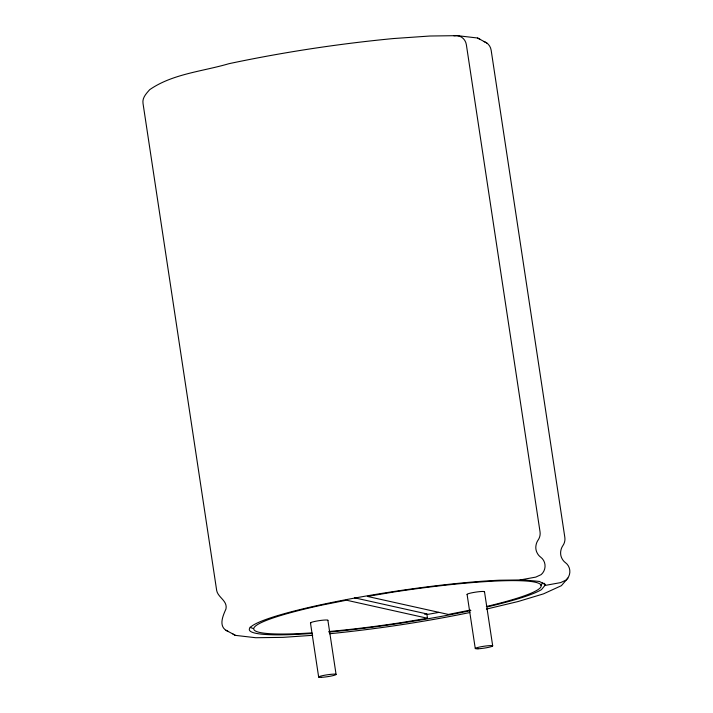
<?xml version="1.0" encoding="UTF-8"?>
<svg xmlns="http://www.w3.org/2000/svg" width="713" height="713" viewBox="0 0 713 713"><rect width="100%" height="100%" fill="white"/><g stroke="black" fill="none" stroke-linecap="round" stroke-linejoin="round"><path stroke-width="1.07" d="M540.819 585.284L542.878 582.797M567.949 578.1L561.381 585.685L543.466 593.876L517.986 601.558L486.4 609.107M470.509 610.043L448.379 614.446L367.364 596.416L393.576 592.031A145.372 15.704 -8.6 0 1 532.638 581.728A145.372 15.704 -8.6 0 1 486.328 606.522M469.894 612.52C423.513 622.03 376.633 629.044 329.531 633.759M520.107 579.954L535.793 577.102L541.14 574.633A11.016 10.543 -77.5 0 0 540.73 557.21A12.353 11.827 -77.5 0 1 537.593 553.734L536.844 552.325A11.542 11.052 -77.5 0 1 535.891 546.042L536.185 544.447A12.353 11.827 -77.5 0 1 538.128 540.044A11.016 10.543 -77.5 0 0 540.035 531.827L466.355 44.678A11.016 10.543 -77.5 0 0 459.716 36.247L456.89 35.659L429.939 36.015L393.433 38.547C338.586 43.805 284.041 52.085 230.13 63.439L228.704 63.76C202.51 71.46 172.546 73.804 149.685 89.678C146.325 93.501 142.065 97.833 143.019 103.421L216.69 590.569C218.035 597.592 227.732 600.756 225.968 608.982C222.652 616.38 217.768 627.378 228.463 631.593M424.663 614.285L426.846 613.92L427.497 618.251L401.285 622.627A145.372 15.704 -8.6 0 1 328.916 631.522M312.686 635.31L283.061 637.36L255.735 637.725L235.388 635.363L225.95 630.221M453.931 35.81L456.89 35.659M457.265 35.65L477.612 38.012L486.934 43.092M354.468 597.806L426.846 613.92M427.497 618.251L346.482 600.212L322.24 605.034A145.372 15.704 -8.6 0 0 311.911 632.868M484.011 41.648L484.519 41.773A11.016 10.543 -77.5 0 1 491.15 50.195L564.83 537.352A11.016 10.543 -77.5 0 1 562.931 545.561A12.353 11.827 -77.5 0 0 560.988 549.964L560.694 551.559A11.542 11.052 -77.5 0 0 561.639 557.842L562.388 559.25A12.353 11.827 -77.5 0 0 565.525 562.726A11.016 10.543 -77.5 0 1 565.935 580.15L560.587 582.619L544.901 585.471L544.58 583.314M477.612 38.012L480.036 39.331M232.964 634.044L235.388 635.363M484.501 591.745L492.692 645.88M467.086 594.401L475.268 648.527M327.891 620.283L336.073 674.409M310.467 622.939L318.658 677.065M487.434 606.87A149.783 16.176 -8.6 0 0 541.479 589.615L545.49 584.767L539.42 581.452L523.672 579.91L499.323 580.23A149.783 16.176 -8.6 0 0 282.856 614.089A149.783 16.176 -8.6 0 0 312.089 633.456M470.883 610.56A149.783 16.176 -8.6 0 1 328.889 632.075M438.932 612.378A149.783 16.176 -8.6 0 1 427.158 614.472M253.32 628.51A149.783 16.176 -8.6 0 1 250.085 627.182M310.823 623.126A8.814 0.954 -8.6 0 1 318.943 620.684A8.814 0.954 -8.6 0 1 327.65 620.568M467.443 594.597A8.814 0.954 -8.6 0 1 475.562 592.146A8.814 0.954 -8.6 0 1 484.27 592.031M321.367 677.332A8.814 0.954 -8.6 0 0 335.841 674.694A8.814 0.954 -8.6 0 0 324.887 675.184A8.814 0.954 -8.6 0 0 321.367 677.332M477.986 648.794A8.814 0.954 -8.6 0 0 492.451 646.165A8.814 0.954 -8.6 0 0 481.498 646.655A8.814 0.954 -8.6 0 0 477.986 648.794"/></g></svg>
